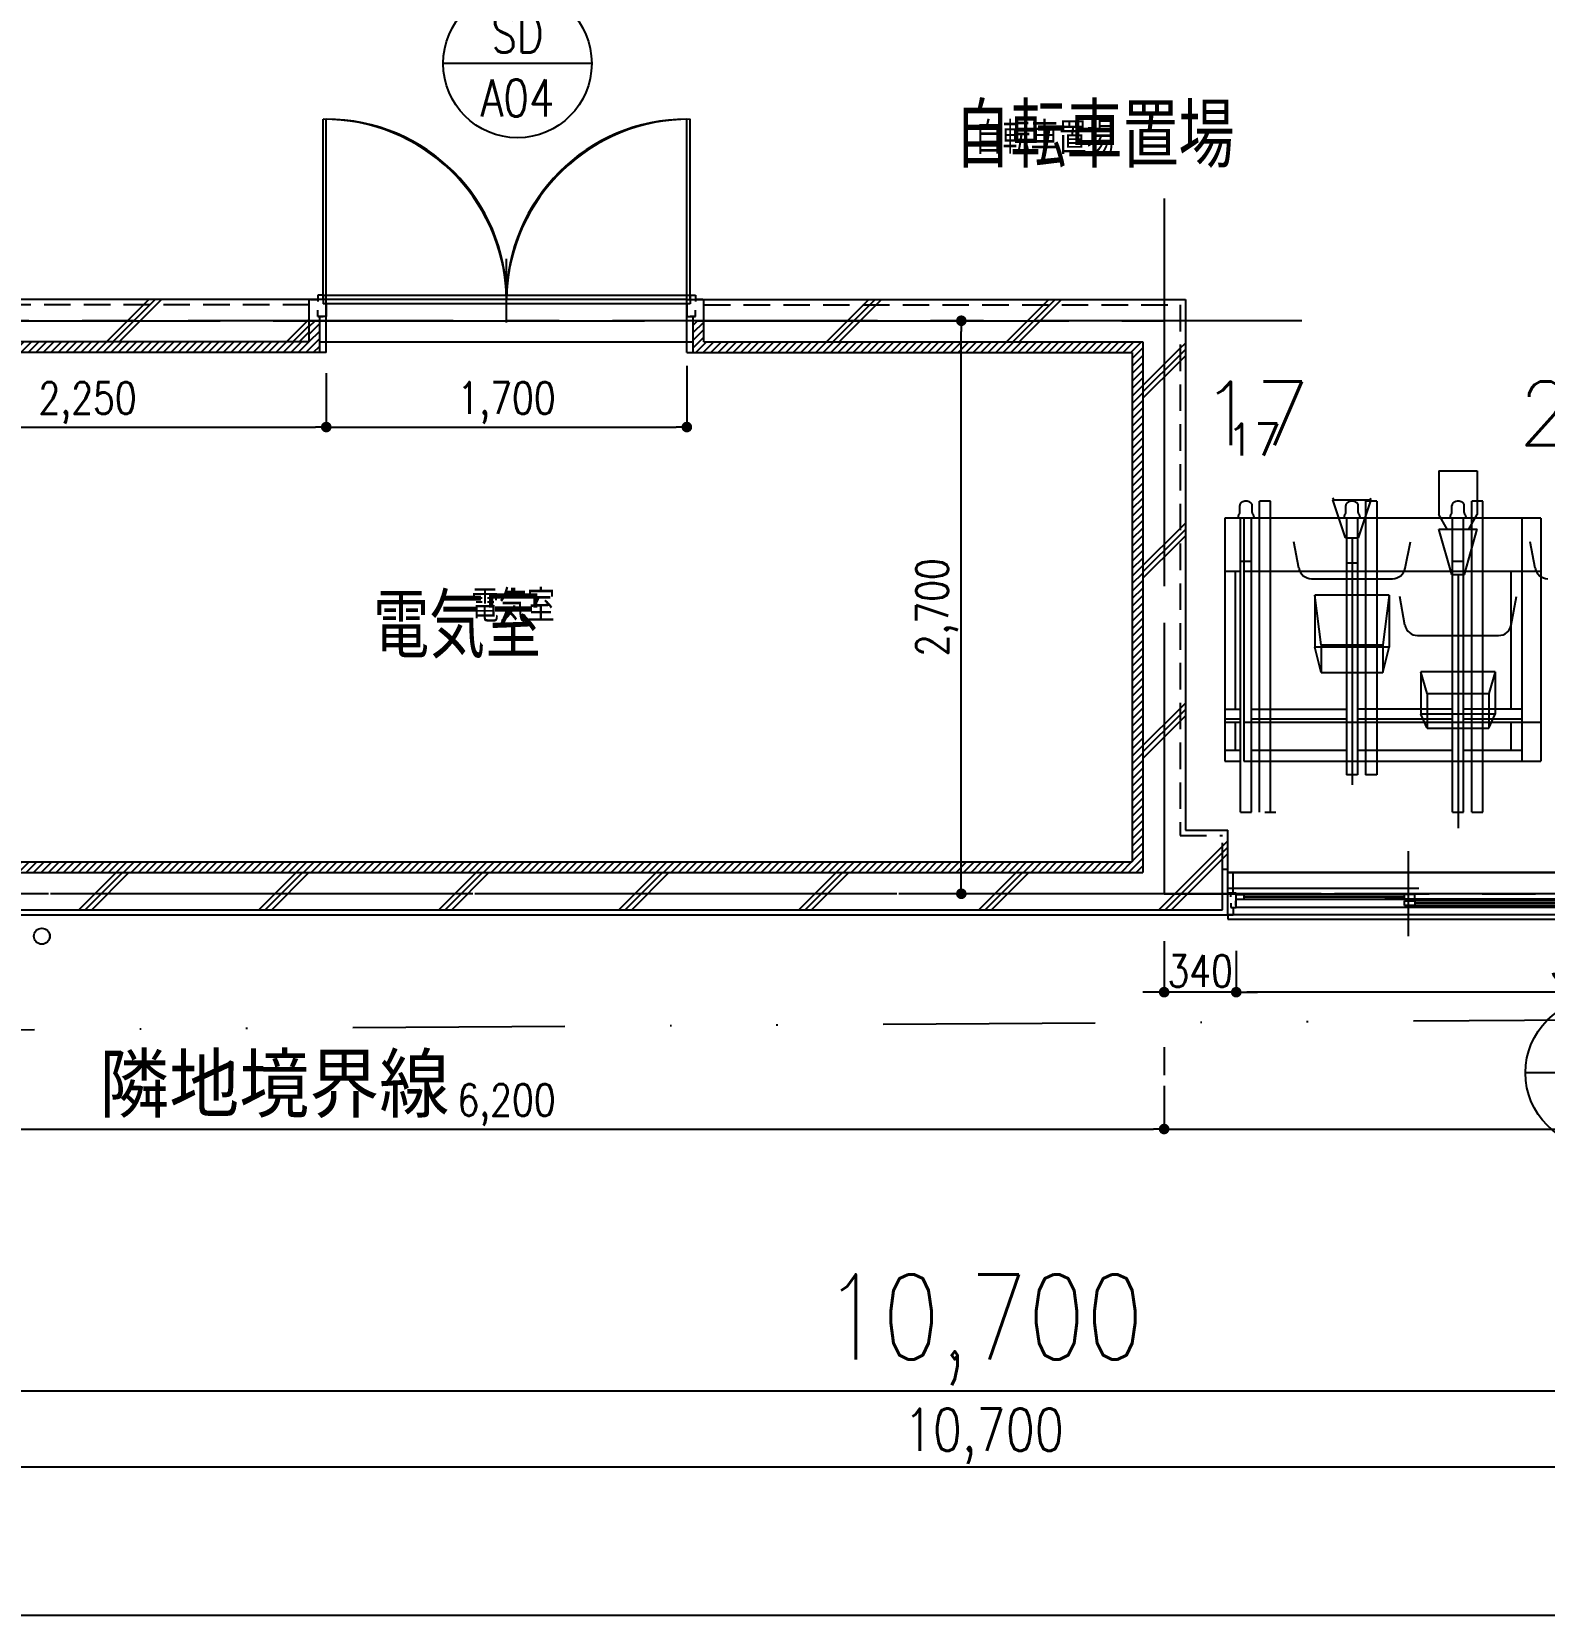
# Model space of a CAD drawing. Header units: millimetres. Extents: x 15495 to 166182, y -39946 to 18307.
# Drawn here: x 46602 to 53733, y -37979 to -30516 of the extents above; entities that cross this region are included whole.
import ezdxf
from ezdxf.enums import TextEntityAlignment as Align

# ---------------------------------------------------------------- set-up
doc = ezdxf.new("R2010")
doc.units = ezdxf.units.MM
doc.header["$LTSCALE"] = 1000
for name, pattern in [('CENTER', [2, 1.25, -0.25, 0.25, -0.25]), ('DASHED2', [0.375, 0.25, -0.125]), ('DIVIDEX2', [2.5, 1, -0.5, 0, -0.5, 0, -0.5])]:
    doc.linetypes.add(name, pattern=pattern)
doc.layers.get('0').update_dxf_attribs({"linetype": 'CONTINUOUS'})
for name, color, linetype in [('1F-A_ELSE-100', 6, 'CONTINUOUS'), ('1F-A_ELSE-50', 6, 'CONTINUOUS'), ('1F-A_SITE-100', 1, 'DIVIDEX2'), ('1F-A_SITE-50', 1, 'DIVIDEX2'), ('1F-DT_ID-100', 13, 'CONTINUOUS'), ('1F-E_DIM-100', 3, 'CONTINUOUS'), ('1F-E_DIM-50', 3, 'CONTINUOUS'), ('1F-E_GRID-100', 1, 'CENTER'), ('1F-E_GRID-50', 1, 'CENTER'), ('1F-E_TEXT-100', 3, 'CONTINUOUS'), ('1F-E_TEXT-50', 3, 'CONTINUOUS'), ('1F-F_FINI1-100', 190, 'CONTINUOUS'), ('1F-F_FINI1-50', 190, 'CONTINUOUS'), ('1F-F_FITT1-100', 5, 'CONTINUOUS'), ('1F-F_FITT1-50', 5, 'CONTINUOUS'), ('1F-F_HAT1-50', 9, 'CONTINUOUS'), ('1F-H-AREA-50', 1, 'CENTER'), ('1F-R_EWALL-50', 7, 'CONTINUOUS'), ('DT_ID', 13, 'CONTINUOUS'), ('E_TEXT', 3, 'CONTINUOUS'), ('F_FINI1-50', 190, 'CONTINUOUS'), ('F_FITT1-100', 5, 'CONTINUOUS'), ('F_FITT1-50', 5, 'CONTINUOUS'), ('F_FITT2-100', 1, 'CONTINUOUS'), ('F_FITT2-50', 1, 'CONTINUOUS')]:
    doc.layers.add(name, color=color, linetype=linetype)
doc.styles.add('DIM', font='romans.shx', dxfattribs={"width": 0.8, "bigfont": 'bigfont.shx'})
doc.styles.add('ROOM', font='romans.shx', dxfattribs={"width": 0.8, "bigfont": 'bigfont.shx'})
doc.styles.get("Standard").update_dxf_attribs({"font": 'txt.shx', "bigfont": 'bigfont.shx'})
doc.dimstyles.new('DIM100_4_3', dxfattribs={"dimscale": 100, "dimtxt": 4, "dimasz": 1, "dimexe": 0, "dimexo": 1, "dimgap": 0.5, "dimtad": 1, "dimdec": 1, "dimdsep": 46, "dimlunit": 6, "dimtxsty": 'DIM', "dimblk1": 'DOT', "dimblk2": 'DOT', "dimsah": 1, "dimcen": 1, "dimclrd": 256, "dimclre": 256, "dimclrt": 256, "dimadec": 0, "dimazin": 0, "dimtfac": 1, "dimtdec": 1, "dimtix": 1, "dimtmove": 2, "dimatfit": 3, "dimldrblk": 'DOT', "dimfxl": 1, "dimtvp": 0.833333, "dimtolj": 1, "dimarcsym": 0})
doc.dimstyles.new('DIM50_3_3', dxfattribs={"dimscale": 50, "dimtxt": 3, "dimasz": 1, "dimexe": 0, "dimexo": 1, "dimgap": 0.5, "dimtad": 1, "dimdec": 1, "dimdsep": 46, "dimlunit": 6, "dimtxsty": 'DIM', "dimblk1": 'DOT', "dimblk2": 'DOT', "dimsah": 1, "dimcen": 1, "dimclrd": 256, "dimclre": 256, "dimclrt": 256, "dimadec": 0, "dimazin": 0, "dimtfac": 1, "dimtdec": 1, "dimtix": 1, "dimtmove": 2, "dimatfit": 3, "dimldrblk": 'DOT', "dimfxl": 1, "dimtvp": 0.833333, "dimtolj": 1, "dimarcsym": 0})
doc.dimstyles.new('DIM50_4_3', dxfattribs={"dimscale": 50, "dimtxt": 4, "dimasz": 1, "dimexe": 0, "dimexo": 1, "dimgap": 0.5, "dimtad": 1, "dimdec": 1, "dimdsep": 46, "dimlunit": 6, "dimtxsty": 'DIM', "dimblk1": 'DOT', "dimblk2": 'DOT', "dimsah": 1, "dimcen": 1, "dimclrd": 256, "dimclre": 256, "dimclrt": 256, "dimadec": 0, "dimazin": 0, "dimtfac": 1, "dimtdec": 1, "dimtix": 1, "dimtmove": 2, "dimatfit": 3, "dimldrblk": 'DOT', "dimfxl": 1, "dimtvp": 0.833333, "dimtolj": 1, "dimarcsym": 0})
doc.dimstyles.new('DIM50_5_3', dxfattribs={"dimscale": 50, "dimtxt": 5, "dimasz": 1, "dimexe": 0, "dimexo": 1, "dimgap": 0.5, "dimtad": 1, "dimdec": 1, "dimdsep": 46, "dimlunit": 6, "dimtxsty": 'DIM', "dimblk1": 'DOT', "dimblk2": 'DOT', "dimsah": 1, "dimcen": 1, "dimclrd": 256, "dimclre": 256, "dimclrt": 256, "dimadec": 0, "dimazin": 0, "dimtfac": 1, "dimtdec": 1, "dimtix": 1, "dimtmove": 2, "dimatfit": 3, "dimldrblk": 'DOT', "dimfxl": 1, "dimtvp": 0.833333, "dimtolj": 1, "dimarcsym": 0})
pattern_1 = [(45, (-28007.75, 19489.85), (-424.264, 424.264), []), (45, (-27977.75, 19489.85), (-424.264, 424.264), []), (45, (-27947.75, 19489.85), (-424.264, 424.264), [])]

# ---------------------------------------------------------------- blocks, each defined once
blk = doc.blocks.new('DOT')
at = {"color": 0, "linetype": 'ByBlock'}
blk.add_line((-0.5, 0), (-1, 0), dxfattribs=at)
at = {"color": 0, "linetype": 'ByBlock', "const_width": 0.5}
blk.add_lwpolyline([(-0.25, 0, 1), (0.25, 0, 1)], format="xyb", close=True, dxfattribs=at)
blk = doc.blocks.new('*D921')
at = {"layer": '1F-E_DIM-100', "lineweight": -2}
for p, q in [((30040.7, -36321.7), (30040.7, -37978.7)), ((56440.7, -36321.7), (56440.7, -37978.7)), ((30140.7, -37978.7), (56340.7, -37978.7))]:
    blk.add_line(p, q, dxfattribs=at)
at = {"layer": '1F-E_DIM-100', "lineweight": -2, "xscale": 100, "yscale": 100, "zscale": 100, "rotation": 180}
blk.add_blockref('DOT', (30040.7, -37978.7), dxfattribs=at)
at = {"layer": '1F-E_DIM-100', "lineweight": -2, "xscale": 100, "yscale": 100, "zscale": 100}
blk.add_blockref('DOT', (56440.7, -37978.7), dxfattribs=at)
at = {"layer": '1F-E_DIM-100', "insert": (43240.7, -37690.6), "char_height": 400, "attachment_point": 5, "style": 'DIM'}
blk.add_mtext('\\A1;26,400', dxfattribs=at)
blk = doc.blocks.new('_DOT')
at = {"color": 0, "linetype": 'ByBlock'}
blk.add_line((-0.5, 0), (-1, 0), dxfattribs=at)
at = {"color": 0, "linetype": 'ByBlock', "const_width": 0.5}
blk.add_lwpolyline([(-0.25, 0, 1), (0.25, 0, 1)], format="xyb", close=True, dxfattribs=at)
blk = doc.blocks.new('SD-A04_100')
at = {"layer": 'F_FITT1-100'}
for p, q in [((0, 0), (0, 850)), ((1700, 0), (1700, 850)), ((850, -108), (850, 192)), ((1700, 0), (0, 0))]:
    blk.add_line(p, q, dxfattribs=at)
for centre, start, end in [((0, 0), 0, 90), ((1700, 0), 90, 180)]:
    blk.add_arc(centre, 850, start, end, dxfattribs=at)
at = {"layer": 'F_FITT2-100'}
blk.add_line((0, -200), (1700, -200), dxfattribs=at)
blk = doc.blocks.new('*D930')
at = {"layer": '1F-E_DIM-100', "lineweight": -2}
for p, q in [((45740.7, -36321.7), (45740.7, -36921.7)), ((56440.7, -36321.7), (56440.7, -36921.7)), ((45840.7, -36921.7), (56340.7, -36921.7))]:
    blk.add_line(p, q, dxfattribs=at)
at = {"layer": '1F-E_DIM-100', "lineweight": -2, "xscale": 100, "yscale": 100, "zscale": 100, "rotation": 180}
blk.add_blockref('DOT', (45740.7, -36921.7), dxfattribs=at)
at = {"layer": '1F-E_DIM-100', "lineweight": -2, "xscale": 100, "yscale": 100, "zscale": 100}
blk.add_blockref('DOT', (56440.7, -36921.7), dxfattribs=at)
at = {"layer": '1F-E_DIM-100', "insert": (51090.7, -36633.6), "char_height": 400, "attachment_point": 5, "style": 'DIM'}
blk.add_mtext('\\A1;10,700', dxfattribs=at)
blk = doc.blocks.new('AW-A03_100')
at = {"layer": '1F-F_FITT1-100'}
for p, q in [((850, 300), (850, -100)), ((1700, 75), (740, 75)), ((2700, 125), (1800, 125))]:
    blk.add_line(p, q, dxfattribs=at)
at = {"layer": 'F_FITT1-100'}
for p, q in [((850, 300), (850, -100)), ((2650, 300), (2650, -100)), ((2650, 300), (2650, -100)), ((1700, 0), (1700, 200)), ((1700, 0), (1700, 200)), ((1700, 200), (1800, 200)), ((1700, 200), (1800, 200)), ((1800, 200), (1800, 0)), ((1800, 200), (1800, 0)), ((900, 125), (0, 125)), ((1700, 75), (740, 75)), ((2700, 125), (1800, 125)), ((3500, 75), (2540, 75)), ((1800, 0), (1700, 0)), ((1800, 0), (1700, 0))]:
    blk.add_line(p, q, dxfattribs=at)
at = {"layer": 'F_FITT2-100'}
for p, q in [((0, 200), (1700, 200)), ((1800, 200), (3500, 200)), ((1700, 0), (0, 0)), ((3500, 0), (1800, 0))]:
    blk.add_line(p, q, dxfattribs=at)
blk = doc.blocks.new('ROOM')
at = {"layer": 'DT_ID', "flags": 1}
for tag, p in [('室番号', (0, 500)), ('面積', (0, -500)), ('内装制限', (0, -1000)), ('仕上レベル', (0, -1500)), ('スラブレベル', (0, -2000)), ('天井高', (0, -2500)), ('床下地', (0, -3000)), ('床仕上', (0, -3500)), ('巾木高さ', (0, -4000)), ('巾木仕上', (0, -4500)), ('壁下地', (0, -5000)), ('壁仕上', (0, -5500)), ('天井下地', (0, -6000)), ('天井仕上', (0, -6500)), ('見切縁', (0, -7000)), ('備考', (0, -7500))]:
    blk.add_attdef(tag, p, '', height=300, dxfattribs=at)
at = {"layer": 'E_TEXT', "style": 'ROOM', "width": 0.8}
blk.add_attdef('室名', (0, 0), '', height=300, dxfattribs=at)
blk = doc.blocks.new('TATEGU-KIGOU')
at = {"color": 2}
blk.add_line((350, 0), (-350, 0), dxfattribs=at)
blk.add_circle((0, 0), 350, dxfattribs=at)
at = {"color": 2, "style": 'ROOM', "width": 0.8}
for tag, p in [('建具種別', (0, 51.6)), ('建具番号', (0, -250.1))]:
    blk.add_attdef(tag, text='', height=175, dxfattribs=at).set_placement(p, align=Align.CENTER)
at = {"flags": 1}
for tag, p in [('内法寸法（W）', (-414, -713.8)), ('内法寸法（H）', (-414, -1063.8)), ('階', (-373.6, -1414.3)), ('部屋名', (-373.6, -1786.8)), ('メーカー名', (-373.6, -2148.9)), ('値段', (-373.6, -2498.9)), ('重量', (-373.6, -2848.9)), ('建具形状', (-373.6, -3199)), ('開閉方式', (-373.6, -3549)), ('取付場所', (-373.6, -3899)), ('見込', (-373.6, -4296.3)), ('扉厚', (-373.6, -4646.3)), ('仕上', (-373.6, -4996.3)), ('ガラス', (-373.6, -5346.3)), ('建具金物', (-373.6, -5696.3)), ('枠形状', (-373.6, -6046.3)), ('沓摺形状', (-373.6, -6396.3)), ('特記事項', (-373.6, -6746.3)), ('防火性能', (-373.6, -7096.3))]:
    blk.add_attdef(tag, p, '', height=175, dxfattribs=at)
blk = doc.blocks.new('*D877')
at = {"layer": '1F-E_DIM-50', "lineweight": -2}
for p, q in [((30040.7, -36628.7), (30040.7, -37978.7)), ((56440.7, -36628.7), (56440.7, -37978.7)), ((30090.7, -37978.7), (56390.7, -37978.7))]:
    blk.add_line(p, q, dxfattribs=at)
at = {"layer": '1F-E_DIM-50', "lineweight": -2, "xscale": 50, "yscale": 50, "zscale": 50, "rotation": 180}
blk.add_blockref('DOT', (30040.7, -37978.7), dxfattribs=at)
at = {"layer": '1F-E_DIM-50', "lineweight": -2, "xscale": 50, "yscale": 50, "zscale": 50}
blk.add_blockref('DOT', (56440.7, -37978.7), dxfattribs=at)
at = {"layer": '1F-E_DIM-50', "insert": (43240.7, -37804.9), "char_height": 250, "attachment_point": 5, "style": 'DIM'}
blk.add_mtext('\\A1;26,400', dxfattribs=at)
blk = doc.blocks.new('*D813')
at = {"layer": '1F-E_DIM-50', "lineweight": -2}
for p, q in [((50994.8, -31878.7), (50984.6, -31878.7)), ((50984.6, -34528.7), (50984.6, -31928.7)), ((50994.8, -34578.7), (50984.6, -34578.7))]:
    blk.add_line(p, q, dxfattribs=at)
at = {"layer": '1F-E_DIM-50', "lineweight": -2, "xscale": 50, "yscale": 50, "zscale": 50}
for p, rotation in [((50984.6, -31878.7), 90), ((50984.6, -34578.7), 270)]:
    blk.add_blockref('DOT', p, dxfattribs=dict(at, rotation=rotation))
at = {"layer": '1F-E_DIM-50', "insert": (50870.3, -33228.7), "char_height": 150, "attachment_point": 5, "rotation": 90, "style": 'DIM'}
blk.add_mtext('\\A1;2,700', dxfattribs=at)
blk = doc.blocks.new('*D812')
at = {"layer": '1F-E_DIM-50', "lineweight": -2}
for p, q in [((52280.7, -34873.8), (52280.7, -35042.5)), ((55700.7, -34855.6), (55700.7, -35042.5)), ((55650.7, -35042.5), (52330.7, -35042.5))]:
    blk.add_line(p, q, dxfattribs=at)
at = {"layer": '1F-E_DIM-50', "lineweight": -2, "xscale": 50, "yscale": 50, "zscale": 50, "rotation": 180}
blk.add_blockref('DOT', (52280.7, -35042.5), dxfattribs=at)
at = {"layer": '1F-E_DIM-50', "lineweight": -2, "xscale": 50, "yscale": 50, "zscale": 50}
blk.add_blockref('DOT', (55700.7, -35042.5), dxfattribs=at)
at = {"layer": '1F-E_DIM-50', "insert": (53990.7, -34928.2), "char_height": 150, "attachment_point": 5, "style": 'DIM'}
blk.add_mtext('\\A1;3,420', dxfattribs=at)
blk = doc.blocks.new('AW-A03_50')
at = {"layer": 'F_FINI1-50'}
blk.add_line((-1724.999375, -164.99925), (-1724.999375, -200), dxfattribs=at)
at = {"layer": 'F_FITT1-50'}
for p, q in [((-1750, -95), (-1750, 0)), ((-1725, 0), (-1750, 0)), ((-1725, -95), (-1725, 0)), ((-50, -200), (-50, 0)), ((-50, 0), (50, 0)), ((50, 0), (50, -200)), ((1725, -95), (1725, 0)), ((1725, 0), (1750, 0)), ((1750, -95), (1750, 0)), ((-1750, -95), (-1735, -95)), ((-1735, -115), (-1735, -95)), ((-1735, -95), (-1710, -95)), ((-1735, -145), (-1735, -165)), ((-1710, -134), (-1712, -134)), ((-1712, -156), (-1712, -134)), ((-1710, -165), (-1710, -95)), ((-1672, -126), (-1672, -104)), ((-1672, -115), (-917.49975, -115)), ((-917.49975, -126), (-917.49975, -104)), ((-867.49975, -104), (-917.49975, -104)), ((-867.49975, -126), (-917.49975, -126)), ((-917.49975, -156), (-917.49975, -134)), ((-917.49975, -134), (-867.49975, -134)), ((-867.49975, -126), (-867.49975, -104)), ((-867.49975, -134), (-867.49975, -156)), ((-73, -145), (-867.49975, -145)), ((-75, -165), (-75, -95)), ((-50, -95), (-75, -95)), ((-50, -115), (-50, -95)), ((-50, -165), (-50, -145)), ((50, -115), (50, -95)), ((50, -95), (75, -95)), ((50, -165), (50, -145)), ((75, -165), (75, -95)), ((75, -104), (113, -104)), ((75, -126), (113, -126)), ((113, -126), (113, -104)), ((113, -115), (867.50025, -115)), ((917.50025, -104), (867.50025, -104)), ((867.50025, -126), (867.50025, -104)), ((917.50025, -126), (867.50025, -126)), ((867.50025, -134), (917.50025, -134)), ((867.50025, -156), (867.50025, -134)), ((917.50025, -126), (917.50025, -104)), ((917.50025, -134), (917.50025, -156)), ((1660, -145), (917.50025, -145)), ((1660, -156), (1660, -134)), ((1660, -134), (1710, -134)), ((1710, -165), (1710, -95)), ((1735, -95), (1710, -95)), ((1710, -134), (1710, -156)), ((1750, -95), (1735, -95)), ((1735, -115), (1735, -95)), ((1735, -145), (1735, -165)), ((-1735, -165), (-1710, -165)), ((-1710, -156), (-1712, -156)), ((-867.49975, -156), (-917.49975, -156)), ((-50, -165), (-75, -165)), ((50, -200), (-50, -200)), ((50, -165), (75, -165)), ((917.50025, -156), (867.50025, -156)), ((1710, -156), (1660, -156)), ((1735, -165), (1710, -165))]:
    blk.add_line(p, q, dxfattribs=at)
at = {"layer": 'F_FITT2-50'}
for p, q in [((1725, 0), (50, 0)), ((-50, 0), (-1725, 0)), ((-1710, -104), (-917.49975, -104)), ((-1710, -126), (-917.49975, -126)), ((-73, -134), (-867.49975, -134)), ((113, -104), (867.50025, -104)), ((113, -126), (867.50025, -126)), ((1660, -134), (917.50025, -134)), ((-1749.999375, -200), (-1749.999375, -220)), ((-1749.999375, -220), (-50.000625, -220)), ((-75, -165), (-1710, -165)), ((-73, -156), (-867.49975, -156)), ((-50.000625, -200), (-50.000625, -220)), ((50.000625, -200), (50.000625, -220)), ((1749.999375, -220), (50.000625, -220)), ((1710, -165), (75, -165)), ((1660, -156), (917.50025, -156)), ((1749.999375, -200), (1749.999375, -220))]:
    blk.add_line(p, q, dxfattribs=at)
blk = doc.blocks.new('*D811')
at = {"layer": '1F-E_DIM-50', "lineweight": -2}
for p, q in [((51940.7, -35483), (51940.7, -35687.4)), ((51990.7, -35687.4), (56390.7, -35687.4)), ((56440.7, -35677.4), (56440.7, -35687.4))]:
    blk.add_line(p, q, dxfattribs=at)
at = {"layer": '1F-E_DIM-50', "lineweight": -2, "xscale": 50, "yscale": 50, "zscale": 50, "rotation": 180}
blk.add_blockref('DOT', (51940.7, -35687.4), dxfattribs=at)
at = {"layer": '1F-E_DIM-50', "lineweight": -2, "xscale": 50, "yscale": 50, "zscale": 50}
blk.add_blockref('DOT', (56440.7, -35687.4), dxfattribs=at)
at = {"layer": '1F-E_DIM-50', "insert": (54190.7, -35573.1), "char_height": 150, "attachment_point": 5, "style": 'DIM'}
blk.add_mtext('\\A1;4,500', dxfattribs=at)
blk = doc.blocks.new('*D810')
at = {"layer": '1F-E_DIM-50', "lineweight": -2}
for p, q in [((45740.7, -36628.7), (45740.7, -37278.7)), ((56440.7, -36628.7), (56440.7, -37278.7)), ((45790.7, -37278.7), (56390.7, -37278.7))]:
    blk.add_line(p, q, dxfattribs=at)
at = {"layer": '1F-E_DIM-50', "lineweight": -2, "xscale": 50, "yscale": 50, "zscale": 50, "rotation": 180}
blk.add_blockref('DOT', (45740.7, -37278.7), dxfattribs=at)
at = {"layer": '1F-E_DIM-50', "lineweight": -2, "xscale": 50, "yscale": 50, "zscale": 50}
blk.add_blockref('DOT', (56440.7, -37278.7), dxfattribs=at)
at = {"layer": '1F-E_DIM-50', "insert": (51090.7, -37134.7), "char_height": 200, "attachment_point": 5, "style": 'DIM'}
blk.add_mtext('\\A1;10,700', dxfattribs=at)
blk = doc.blocks.new('*D814')
at = {"layer": '1F-E_DIM-50', "lineweight": -2}
for p, q in [((51940.7, -35483), (51940.7, -35687.4)), ((45740.7, -35637.4), (45740.7, -35687.4)), ((45790.7, -35687.4), (51890.7, -35687.4))]:
    blk.add_line(p, q, dxfattribs=at)
at = {"layer": '1F-E_DIM-50', "lineweight": -2, "xscale": 50, "yscale": 50, "zscale": 50, "rotation": 180}
blk.add_blockref('DOT', (45740.7, -35687.4), dxfattribs=at)
at = {"layer": '1F-E_DIM-50', "lineweight": -2, "xscale": 50, "yscale": 50, "zscale": 50}
blk.add_blockref('DOT', (51940.7, -35687.4), dxfattribs=at)
at = {"layer": '1F-E_DIM-50', "insert": (48840.7, -35573.1), "char_height": 150, "attachment_point": 5, "style": 'DIM'}
blk.add_mtext('\\A1;6,200', dxfattribs=at)
blk = doc.blocks.new('*D817')
at = {"layer": '1F-E_DIM-50', "lineweight": -2}
for p, q in [((52280.7, -34847.7), (52280.7, -35042.5)), ((51940.7, -34985), (51940.7, -35042.5)), ((51890.7, -35042.5), (51840.7, -35042.5)), ((52280.7, -35042.5), (51940.7, -35042.5)), ((52330.7, -35042.5), (52380.7, -35042.5))]:
    blk.add_line(p, q, dxfattribs=at)
at = {"layer": '1F-E_DIM-50', "lineweight": -2, "xscale": 50, "yscale": 50, "zscale": 50}
blk.add_blockref('DOT', (51940.7, -35042.5), dxfattribs=at)
at = {"layer": '1F-E_DIM-50', "lineweight": -2, "xscale": 50, "yscale": 50, "zscale": 50, "rotation": 180}
blk.add_blockref('DOT', (52280.7, -35042.5), dxfattribs=at)
at = {"layer": '1F-E_DIM-50', "insert": (52110.7, -34942.5), "char_height": 150, "attachment_point": 5, "style": 'DIM'}
blk.add_mtext('\\A1;340', dxfattribs=at)
blk = doc.blocks.new('SD-A04_50')
at = {"layer": 'F_FITT1-50'}
for p, q in [((-865, 19.7), (-865, 869.7)), ((865, 19.7), (865, 869.7)), ((0, -54.8), (0, 126.9)), ((-865, 39.7), (-890, 39.7)), ((-890, 39.7), (-890, 9.7)), ((-890, 39.7), (-890, 9.7)), ((-865, 39.7), (-865, 0)), ((-865, 39.7), (-865, -0.3)), ((865, 39.4), (-865, 39.4)), ((865, 0), (-865, 0)), ((865, 39.7), (890, 39.7)), ((865, 39.7), (865, -0.3)), ((865, 39.7), (865, -0.3)), ((890, 39.7), (890, 9.7)), ((890, 39.7), (890, 9.7)), ((-890, -60.3), (-890, -30.3)), ((-890, -60.3), (-890, -30.3)), ((-890, -60.3), (-865, -60.3)), ((-850, -60.3), (-890, -60.3)), ((-865, -60.3), (-890, -60.3)), ((-890, -60.3), (-865, -60.3)), ((-850, -0.3), (-850, -60.3)), ((850, -0.3), (850, -60.3)), ((850, -60.3), (890, -60.3)), ((890, -60.3), (865, -60.3)), ((865, -60.3), (890, -60.3)), ((890, -60.3), (865, -60.3)), ((890, -60.3), (890, -30.3)), ((890, -60.3), (890, -30.3))]:
    blk.add_line(p, q, dxfattribs=at)
for centre, start, end in [((-862.9, 6.4), 2.18735, 90.14068), ((862.9, 6.4), 89.85932, 177.81265)]:
    blk.add_arc(centre, 863.3, start, end, dxfattribs=at)
at = {"layer": 'F_FITT2-50'}
blk.add_line((-880, -180.3), (880, -180.3), dxfattribs=at)
blk = doc.blocks.new('*D818')
at = {"layer": '1F-E_DIM-50', "lineweight": -2}
for p, q in [((47990.7, -32124.9), (47990.7, -32379.6)), ((49690.7, -32090.8), (49690.7, -32379.6)), ((48040.7, -32379.6), (49640.7, -32379.6))]:
    blk.add_line(p, q, dxfattribs=at)
at = {"layer": '1F-E_DIM-50', "lineweight": -2, "xscale": 50, "yscale": 50, "zscale": 50, "rotation": 180}
blk.add_blockref('DOT', (47990.7, -32379.6), dxfattribs=at)
at = {"layer": '1F-E_DIM-50', "lineweight": -2, "xscale": 50, "yscale": 50, "zscale": 50}
blk.add_blockref('DOT', (49690.7, -32379.6), dxfattribs=at)
at = {"layer": '1F-E_DIM-50', "insert": (48840.7, -32265.4), "char_height": 150, "attachment_point": 5, "style": 'DIM'}
blk.add_mtext('\\A1;1,700', dxfattribs=at)
blk = doc.blocks.new('*D820')
at = {"layer": '1F-E_DIM-50', "lineweight": -2}
for p, q in [((47990.7, -32124.9), (47990.7, -32379.6)), ((45740.7, -32288.8), (45740.7, -32379.6)), ((45790.7, -32379.6), (47940.7, -32379.6))]:
    blk.add_line(p, q, dxfattribs=at)
at = {"layer": '1F-E_DIM-50', "lineweight": -2, "xscale": 50, "yscale": 50, "zscale": 50, "rotation": 180}
blk.add_blockref('DOT', (45740.7, -32379.6), dxfattribs=at)
at = {"layer": '1F-E_DIM-50', "lineweight": -2, "xscale": 50, "yscale": 50, "zscale": 50}
blk.add_blockref('DOT', (47990.7, -32379.6), dxfattribs=at)
at = {"layer": '1F-E_DIM-50', "insert": (46865.7, -32265.4), "char_height": 150, "attachment_point": 5, "style": 'DIM'}
blk.add_mtext('\\A1;2,250', dxfattribs=at)
blk = doc.blocks.new('1F-BLOCK_100')
at = {"layer": '1F-A_ELSE-100', "color": 6, "linetype": 'Continuous'}
for p, q in [((22350, 385), (22350, 1850)), ((22402, 1850), (22350, 1850)), ((22402, 385), (22402, 1850)), ((22850, 1850), (22850, 560.66)), ((22902, 1850), (22850, 1850)), ((22902, 1850), (22902, 560.66)), ((23350, 385), (23350, 1850)), ((23402, 1850), (23350, 1850)), ((23402, 385), (23402, 1850)), ((22276, 1770), (22276, 625)), ((22350, 1770), (22276, 1770)), ((22850, 1770), (22402, 1770)), ((23350, 1770), (22902, 1770)), ((23676, 1770), (23402, 1770)), ((23676, 1770), (23676, 625)), ((22276, 1520), (22350, 1520)), ((22402, 1520), (22850, 1520)), ((22902, 1520), (23350, 1520)), ((23402, 1520), (23676, 1520)), ((22276, 807.9), (22350, 807.9)), ((22402, 807.9), (22850, 807.9)), ((22902, 807.9), (23350, 807.9)), ((23402, 807.9), (23676, 807.9)), ((22276, 625), (22350, 625)), ((22402, 625), (22850, 625)), ((22902, 625), (23350, 625)), ((23402, 625), (23676, 625)), ((22902, 560.66), (22850, 560.66)), ((22373.96, 385), (22425.96, 385)), ((23350, 385), (23402, 385))]:
    blk.add_line(p, q, dxfattribs=at)
at = {"layer": '1F-A_ELSE-100'}
blk.add_circle((16609.23, -200), 37.5, dxfattribs=at)
at = {"layer": '1F-A_SITE-100'}
blk.add_line((15574.67, -645.54), (26474.46, -577.06), dxfattribs=at)
at = {"layer": '1F-E_GRID-100'}
blk.add_line((34140.32, 0), (-8809.61, 0), dxfattribs=at)
at = {"layer": '1F-F_FINI1-100'}
for p, q in [((17950, 2800), (15600, 2800)), ((17950, 2550), (17950, 2800)), ((19650, 2800), (22000, 2800)), ((19650, 2550), (19650, 2800)), ((22000, 2800), (22000, 300)), ((17950, 2550), (15850, 2550)), ((19650, 2550), (21750, 2550)), ((21750, 2550), (21750, 150)), ((22000, 300), (22200, 300)), ((22200, -100), (22200, 300)), ((16450, 150), (21750, 150)), ((10000, -100), (22200, -100))]:
    blk.add_line(p, q, dxfattribs=at)
at = {"layer": '1F-DT_ID-100'}
for p, values in [((18851.41, 3912.47), {'建具種別': 'SD', '建具番号': 'A04'}), ((23953.28, -843.66), {'建具種別': 'AW', '建具番号': 'A03'})]:
    blk.add_blockref('TATEGU-KIGOU', p, dxfattribs=at).add_auto_attribs(values)
at = {"layer": '1F-E_TEXT-100'}
ref = blk.add_blockref('ROOM', (20911.82, 3422.1), dxfattribs=at)
ref.add_attrib('室名', '自転車置場', (20911.82, 3422.1), dxfattribs={"height": 300, "style": 'ROOM', "width": 0.8})
ref = blk.add_blockref('ROOM', (18171.52, 1111.07), dxfattribs=at)
ref.add_attrib('室名', '電気室', (18171.52, 1111.07), dxfattribs={"height": 300, "style": 'ROOM', "width": 0.8})
at = {"layer": '1F-F_FITT1-100'}
for name, p in [('SD-A04_100', (17950, 2800)), ('AW-A03_100', (22200, -100))]:
    blk.add_blockref(name, p, dxfattribs=at)
at = {"layer": '1F-E_TEXT-100'}
for s, p in [('17', (22072.67, 2113.63)), ('20', (23570.05, 2113.63)), ('隣地境界線', (16879.93, -1055))]:
    blk.add_text(s, height=300, dxfattribs=at).set_placement(p)
at = {"layer": '1F-E_DIM-100'}
for base, p1, picture, middle in [((26400, -3400), (0, -1642.97), '*D921', (13200, -3111.9)), ((26400, -2342.97), (15700, -1642.97), '*D930', (21050, -2054.88))]:
    dim = blk.add_linear_dim(base=base, p1=p1, p2=(26400, -1642.97), dimstyle='DIM100_4_3', dxfattribs=at)
    dim.commit()
    dim.dimension.update_dxf_attribs({"geometry": picture, "text_midpoint": middle, "insert": (-30040.71, 34578.74)})
blk = doc.blocks.new('1F-BLOCK_50')
at = {"layer": '1F-F_HAT1-50'}
h = blk.add_hatch(dxfattribs=at)
h.set_pattern_fill('RC4', color=256, scale=30, style=0)
h.set_pattern_definition(pattern_1)
h.paths.add_polyline_path([(15700, 2800), (15700, 2775), (17870, 2775), (17870, 2800)])
h = blk.add_hatch(dxfattribs=at)
h.set_pattern_fill('RC4', color=256, scale=30, style=0)
h.set_pattern_definition(pattern_1)
h.paths.add_polyline_path([(21800, 100), (16400, 100), (16400, 700), (15800, 700), (15800, 2600), (17870, 2600), (17870, 2775), (15700, 2775), (15700, 0), (22175, 0), (22175, 115), (22175, 275), (21975, 275), (21975, 2775), (19730, 2775), (19730, 2600), (21800, 2600)])
h.paths.add_polyline_path([(15700, 0), (15700, -75), (22175, -75), (22175, 0)])
h = blk.add_hatch(dxfattribs=at)
h.set_pattern_fill('RC4', color=256, scale=30, style=0)
h.set_pattern_definition(pattern_1)
h.paths.add_polyline_path([(21975, 275), (22175, 275), (22175, 115), (22200, 115), (22200, 300), (22000, 300), (22000, 2800), (19730, 2800), (19730, 2775), (21975, 2775)])
h = blk.add_hatch(dxfattribs=at)
h.set_pattern_fill('ANSI31', color=256, scale=200, style=0)
h.set_pattern_definition([(45, (-28007.75, 19489.847), (-17.67767, 17.67767), [])])
h.paths.add_polyline_path([(15850, 2150), (15800, 2150), (15800, 700), (16400, 700), (16400, 100), (21800, 100), (21800, 2600), (19730, 2600), (19730, 2700), (19680, 2700), (19680, 2550), (21750, 2550), (21750, 150), (16450, 150), (16450, 750), (15850, 750)])
h.paths.add_polyline_path([(15800, 2150), (15850, 2150), (15850, 2550), (17920, 2550), (17920, 2700), (17870, 2700), (17870, 2600), (15800, 2600)], flags=17)
at = {"layer": '1F-A_ELSE-50', "color": 4, "linetype": 'Continuous'}
for p, q in [((23195.71, 1993.14), (23195.71, 1787.01)), ((23195.71, 1993.14), (23375.71, 1993.14)), ((23375.71, 1993.14), (23375.71, 1787.01)), ((22700.34, 1856.52), (22695.71, 1864.85)), ((22695.71, 1856.52), (22875.71, 1856.52)), ((22755.71, 1676.5), (22695.71, 1856.52)), ((22815.71, 1676.5), (22875.71, 1856.52)), ((22871.08, 1856.52), (22875.71, 1864.85)), ((23234.42, 1717.34), (23195.71, 1787.01)), ((23195.71, 1717.34), (23375.71, 1717.34)), ((23255.72, 1504.36), (23195.71, 1717.34)), ((23315.71, 1504.36), (23375.71, 1717.34)), ((23337.01, 1717.34), (23375.71, 1787.01)), ((22535.38, 1534.17), (22510.71, 1657.9)), ((22755.71, 1676.5), (22815.71, 1676.5)), ((22785.71, 1676.5), (22785.71, 513.43)), ((23036.05, 1534.17), (23060.72, 1657.9)), ((23649.67, 1534.17), (23625, 1657.9)), ((23255.72, 1504.36), (23315.71, 1504.36)), ((23285.71, 1504.36), (23285.71, 308.47)), ((22594.44, 1484.73), (22976.99, 1484.73)), ((22960.71, 1406.88), (22610.71, 1406.88)), ((22640.71, 1173.4), (22610.71, 1406.88)), ((22610.71, 1406.88), (22610.71, 1161.74)), ((22960.71, 1406.88), (22930.71, 1173.4)), ((22960.71, 1406.88), (22960.71, 1161.74)), ((23035.38, 1266.35), (23010.71, 1401.25)), ((23536.05, 1266.35), (23560.72, 1401.25)), ((23094.44, 1216.91), (23476.99, 1216.91)), ((22960.71, 1161.74), (22610.71, 1161.74)), ((22640.71, 1043.18), (22610.71, 1161.74)), ((22640.71, 1173.4), (22930.71, 1173.4)), ((22640.71, 1173.4), (22640.71, 1043.18)), ((22930.71, 1173.4), (22930.71, 1043.18)), ((22930.71, 1043.18), (22960.71, 1161.74)), ((23110.72, 1045.01), (23110.72, 845.81)), ((23460.71, 1045.01), (23110.72, 1045.01)), ((23140.72, 944.08), (23110.72, 1045.01)), ((23460.71, 1045.01), (23430.71, 944.08)), ((23460.71, 1045.01), (23460.71, 845.81)), ((22640.71, 1043.18), (22930.71, 1043.18)), ((23140.72, 944.08), (23140.72, 780.01)), ((23140.72, 944.08), (23430.71, 944.08)), ((23430.71, 944.08), (23430.71, 780.01)), ((23460.71, 845.81), (23110.72, 845.81)), ((23140.72, 780.01), (23110.72, 845.81)), ((23430.71, 780.01), (23460.71, 845.81)), ((23140.72, 780.01), (23430.71, 780.01))]:
    blk.add_line(p, q, dxfattribs=at)
at = {"layer": '1F-A_ELSE-50', "color": 6, "linetype": 'Continuous'}
for p, q in [((22257.15, 1833.47), (22256.71, 1830)), ((22256.71, 1796.39), (22256.71, 1830)), ((22258.46, 1836.84), (22257.15, 1833.47)), ((22260.6, 1840), (22258.46, 1836.84)), ((22263.5, 1842.85), (22260.6, 1840)), ((22267.07, 1845.32), (22263.5, 1842.85)), ((22271.21, 1847.32), (22267.07, 1845.32)), ((22275.8, 1848.79), (22271.21, 1847.32)), ((22280.68, 1849.69), (22275.8, 1848.79)), ((22285.71, 1850), (22280.68, 1849.69)), ((22290.75, 1849.69), (22285.71, 1850)), ((22295.63, 1848.79), (22290.75, 1849.69)), ((22300.21, 1847.32), (22295.63, 1848.79)), ((22304.36, 1845.32), (22300.21, 1847.32)), ((22307.93, 1842.85), (22304.36, 1845.32)), ((22310.83, 1840), (22307.93, 1842.85)), ((22312.97, 1836.84), (22310.83, 1840)), ((22314.27, 1833.47), (22312.97, 1836.84)), ((22314.71, 1830), (22314.27, 1833.47)), ((22314.71, 1796.39), (22314.71, 1830)), ((22757.15, 1833.47), (22756.71, 1830)), ((22756.71, 1796.39), (22756.71, 1830)), ((22758.46, 1836.84), (22757.15, 1833.47)), ((22760.6, 1840), (22758.46, 1836.84)), ((22763.5, 1842.85), (22760.6, 1840)), ((22767.07, 1845.32), (22763.5, 1842.85)), ((22771.21, 1847.32), (22767.07, 1845.32)), ((22775.8, 1848.79), (22771.21, 1847.32)), ((22780.68, 1849.69), (22775.8, 1848.79)), ((22785.71, 1850), (22780.68, 1849.69)), ((22790.75, 1849.69), (22785.71, 1850)), ((22795.63, 1848.79), (22790.75, 1849.69)), ((22800.21, 1847.32), (22795.63, 1848.79)), ((22804.36, 1845.32), (22800.21, 1847.32)), ((22807.93, 1842.85), (22804.36, 1845.32)), ((22810.83, 1840), (22807.93, 1842.85)), ((22812.97, 1836.84), (22810.83, 1840)), ((22814.27, 1833.47), (22812.97, 1836.84)), ((22814.71, 1830), (22814.27, 1833.47)), ((22814.71, 1796.39), (22814.71, 1830)), ((23257.15, 1833.47), (23256.71, 1830)), ((23256.71, 1796.39), (23256.71, 1830)), ((23258.46, 1836.84), (23257.15, 1833.47)), ((23260.6, 1840), (23258.46, 1836.84)), ((23263.5, 1842.85), (23260.6, 1840)), ((23267.07, 1845.32), (23263.5, 1842.85)), ((23271.21, 1847.32), (23267.07, 1845.32)), ((23275.8, 1848.79), (23271.21, 1847.32)), ((23280.68, 1849.69), (23275.8, 1848.79)), ((23285.71, 1850), (23280.68, 1849.69)), ((23290.75, 1849.69), (23285.71, 1850)), ((23295.63, 1848.79), (23290.75, 1849.69)), ((23300.21, 1847.32), (23295.63, 1848.79)), ((23304.35, 1845.32), (23300.21, 1847.32)), ((23307.93, 1842.85), (23304.35, 1845.32)), ((23310.83, 1840), (23307.93, 1842.85)), ((23312.97, 1836.84), (23310.83, 1840)), ((23314.27, 1833.47), (23312.97, 1836.84)), ((23314.71, 1830), (23314.27, 1833.47)), ((23314.71, 1796.39), (23314.71, 1830)), ((22185.71, 1770), (22185.71, 625)), ((23585.71, 1770), (22185.71, 1770)), ((22248.71, 1778.33), (22248.71, 1770)), ((22255.03, 1790.84), (22250.39, 1783.88)), ((22259.71, 385), (22259.71, 1770)), ((22311.71, 385), (22311.71, 1770)), ((22321.04, 1783.88), (22316.39, 1790.84)), ((22322.71, 1778.34), (22322.71, 1770)), ((22748.71, 1778.33), (22748.71, 1770)), ((22755.03, 1790.84), (22750.39, 1783.88)), ((22759.71, 1770), (22759.71, 560.66)), ((22811.71, 1770), (22811.71, 560.66)), ((22821.04, 1783.88), (22816.39, 1790.84)), ((22822.71, 1778.34), (22822.71, 1770)), ((23248.72, 1778.33), (23248.72, 1770)), ((23255.04, 1790.84), (23250.39, 1783.88)), ((23259.71, 385), (23259.71, 1770)), ((23311.71, 385), (23311.71, 1770)), ((23316.39, 1790.84), (23321.04, 1783.88)), ((23322.71, 1778.33), (23322.71, 1770)), ((23585.71, 1770), (23585.71, 625)), ((22185.71, 1520), (22259.71, 1520)), ((22235.71, 870.32), (22235.71, 1520)), ((22311.71, 1565.32), (22259.71, 1565.32)), ((22311.71, 1520), (22759.71, 1520)), ((22811.71, 1558.3), (22759.71, 1558.3)), ((22811.71, 1520), (23259.71, 1520)), ((23311.71, 1565.32), (23259.71, 1565.32)), ((23311.71, 1520), (23585.71, 1520)), ((23535.71, 870.32), (23535.71, 1520)), ((22185.71, 870.32), (22259.71, 870.32)), ((22185.71, 825), (22259.71, 825)), ((22311.71, 870.32), (22759.71, 870.32)), ((22311.71, 825), (22759.71, 825)), ((23259.71, 870.32), (22811.71, 870.32)), ((22811.71, 825), (23259.71, 825)), ((23585.71, 870.32), (23311.71, 870.32)), ((23311.71, 825), (23585.71, 825)), ((22185.71, 807.9), (22259.71, 807.9)), ((22235.71, 675), (22235.71, 807.9)), ((22311.71, 807.9), (22759.71, 807.9)), ((22811.71, 807.9), (23259.71, 807.9)), ((23311.71, 807.9), (23585.71, 807.9)), ((23535.71, 675), (23535.71, 807.9)), ((22259.71, 675), (22185.71, 675)), ((22759.71, 675), (22311.71, 675)), ((23259.71, 675), (22811.71, 675)), ((23585.71, 675), (23311.71, 675)), ((22185.71, 625), (22259.71, 625)), ((22311.71, 625), (22759.71, 625)), ((22811.71, 625), (23259.71, 625)), ((23311.71, 625), (23585.71, 625)), ((22811.71, 560.66), (22759.71, 560.66)), ((22259.71, 385), (22311.71, 385)), ((23259.71, 385), (23311.71, 385))]:
    blk.add_line(p, q, dxfattribs=at)
at = {"layer": '1F-A_ELSE-50'}
blk.add_circle((16609.42, -200), 37.5, dxfattribs=at)
at = {"layer": '1F-A_ELSE-50', "color": 6, "linetype": 'Continuous'}
for centre, start, end in [((22246.71, 1796.39), 326.30937, 0), ((22324.71, 1796.39), 180, 213.69062), ((22746.71, 1796.39), 326.30937, 0), ((22824.72, 1796.39), 180, 213.69062), ((23246.71, 1796.39), 326.30937, 0), ((23324.71, 1796.39), 180, 213.69062), ((22258.72, 1778.33), 146.311599, 180), ((22312.71, 1778.34), 0, 33.68673), ((22758.71, 1778.33), 146.311599, 180), ((22812.71, 1778.34), 0, 33.68673), ((23258.71, 1778.33), 146.309371, 180), ((23312.71, 1778.33), 0, 33.69062)]:
    blk.add_arc(centre, 10, start, end, dxfattribs=at)
at = {"layer": '1F-A_ELSE-50', "color": 4, "linetype": 'Continuous'}
for centre, start, end in [((22594.44, 1544.73), 190.13804, 270), ((22976.99, 1544.73), 270, 349.86195), ((23708.73, 1544.73), 190.13804, 270), ((23094.44, 1276.91), 190.13804, 270), ((23476.99, 1276.91), 270, 349.86195)]:
    blk.add_arc(centre, 60, start, end, dxfattribs=at)
at = {"layer": '1F-A_SITE-50'}
blk.add_line((15574.97, -646.04), (26474.96, -576.96), dxfattribs=at)
at = {"layer": '1F-E_GRID-50'}
for p, q in [((21900, 3276.62), (21900, -854.25)), ((22548.69, 2700), (15351.97, 2700)), ((32453.06, 0), (-4233.66, 0))]:
    blk.add_line(p, q, dxfattribs=at)
at = {"layer": '1F-F_FINI1-50'}
for p, q in [((17875, 2800), (15600, 2800)), ((17875, 2800), (17910, 2800)), ((19725, 2800), (19690, 2800)), ((19725, 2800), (22000, 2800)), ((22000, 2800), (22000, 300)), ((17920, 2700), (17920, 2720)), ((17920, 2550), (17920, 2700)), ((19680, 2700), (19680, 2720)), ((19680, 2550), (19680, 2700)), ((17920, 2550), (15850, 2550)), ((19680, 2550), (21750, 2550)), ((21750, 2550), (21750, 150)), ((22000, 300), (22200, 300)), ((22200, 100), (22200, 300)), ((16450, 150), (21750, 150)), ((10000, -100), (22225, -100))]:
    blk.add_line(p, q, dxfattribs=at)
at = {"layer": '1F-F_HAT1-50'}
blk.add_line((22175, 0), (22200, 0), dxfattribs=at)
at = {"layer": '1F-H-AREA-50'}
blk.add_lwpolyline([(14200, 2700), (21900, 2700), (21900, 0), (25800, 0), (25800, 2400), (26400, 2400), (26400, 6500), (15700, 6500), (15700, 5700), (14200, 5700), (14200, 2700)], dxfattribs=at)
blk.add_lwpolyline([(15700, 2700), (21900, 2700), (21900, 0), (15700, 0)], close=True, dxfattribs=at)
at = {"layer": '1F-R_EWALL-50', "linetype": 'DASHED2', "ltscale": 0.5}
for p, q in [((17870, 2775), (15625, 2775)), ((19730, 2775), (21975, 2775)), ((21975, 2775), (21975, 275)), ((21975, 275), (22175, 275)), ((22175, 115), (22175, 275))]:
    blk.add_line(p, q, dxfattribs=at)
at = {"layer": '1F-R_EWALL-50', "ltscale": 0.5}
for p, q in [((17870, 2600), (17870, 2800)), ((19730, 2600), (19730, 2800)), ((17870, 2600), (15800, 2600)), ((19730, 2600), (21800, 2600)), ((21800, 2600), (21800, 100)), ((16400, 100), (21800, 100))]:
    blk.add_line(p, q, dxfattribs=at)
at = {"layer": '1F-R_EWALL-50'}
for p, q in [((22200, 115), (22175, 115)), ((22175, -75), (22175, 115)), ((10025, -75), (22175, -75))]:
    blk.add_line(p, q, dxfattribs=at)
at = {"layer": '1F-E_TEXT-50'}
ref = blk.add_blockref('ROOM', (21006.61, 3486.67), dxfattribs=dict(at, xscale=0.5, yscale=0.5, zscale=0.5))
ref.add_attrib('室名', '自転車置場', (21006.61, 3486.67), dxfattribs={"height": 150, "style": 'ROOM', "width": 0.8})
ref = blk.add_blockref('ROOM', (18632.2, 1281.05), dxfattribs=dict(at, xscale=0.5, yscale=0.5, zscale=0.5))
ref.add_attrib('室名', '電気室', (18632.2, 1281.05), dxfattribs={"height": 150, "style": 'ROOM', "width": 0.8})
at = {"layer": '1F-F_FITT1-50'}
for name, p in [('SD-A04_50', (18800, 2780.29)), ('AW-A03_50', (23950, 100))]:
    blk.add_blockref(name, p, dxfattribs=at)
at = {"layer": '1F-E_TEXT-50'}
blk.add_text('17', height=150, dxfattribs=at).set_placement((22195.39, 2065.28))
at = {"layer": '1F-E_DIM-50'}
dim = blk.add_linear_dim(base=(20943.86, 2700), p1=(21004.05, 0), p2=(21004.05, 2700), angle=90, dimstyle='DIM50_3_3', dxfattribs=at)
dim.commit()
dim.dimension.update_dxf_attribs({"geometry": '*D813', "text_midpoint": (20829.57, 1350), "insert": (-30040.71, 34578.74)})
for base, p1, p2, dimstyle, picture, middle in [((19650, 2199.1), (17950, 2503.8), (19650, 2537.89), 'DIM50_3_3', '*D818', (18800, 2313.38)), ((17950, 2199.1), (15700, 2339.98), (17950, 2503.8), 'DIM50_3_3', '*D820', (16825, 2313.38)), ((21900, -463.77), (22240, -218.92), (21900, -356.25), 'DIM50_3_3', '*D817', (22070, -363.77)), ((22240, -463.77), (25660, -226.83), (22240, -245.02), 'DIM50_3_3', '*D812', (23950, -349.48)), ((21900, -1108.67), (15700, -1108.67), (21900, -854.25), 'DIM50_3_3', '*D814', (18800, -994.38)), ((26400, -1108.67), (21900, -854.25), (26400, -1148.63), 'DIM50_3_3', '*D811', (24150, -994.38)), ((26400, -3400), (0, -2000), (26400, -2000), 'DIM50_5_3', '*D877', (13200, -3226.19)), ((26400, -2700), (15700, -2000), (26400, -2000), 'DIM50_4_3', '*D810', (21050, -2555.95))]:
    dim = blk.add_linear_dim(base=base, p1=p1, p2=p2, dimstyle=dimstyle, dxfattribs=at)
    dim.commit()
    dim.dimension.update_dxf_attribs({"geometry": picture, "text_midpoint": middle, "insert": (-30040.71, 34578.74)})

msp = doc.modelspace()

# ---------------------------------------------------------------- block references
for name in ['1F-BLOCK_100', '1F-BLOCK_50']:
    msp.add_blockref(name, (30040.7, -34578.7))

doc.saveas('drawing.dxf')
